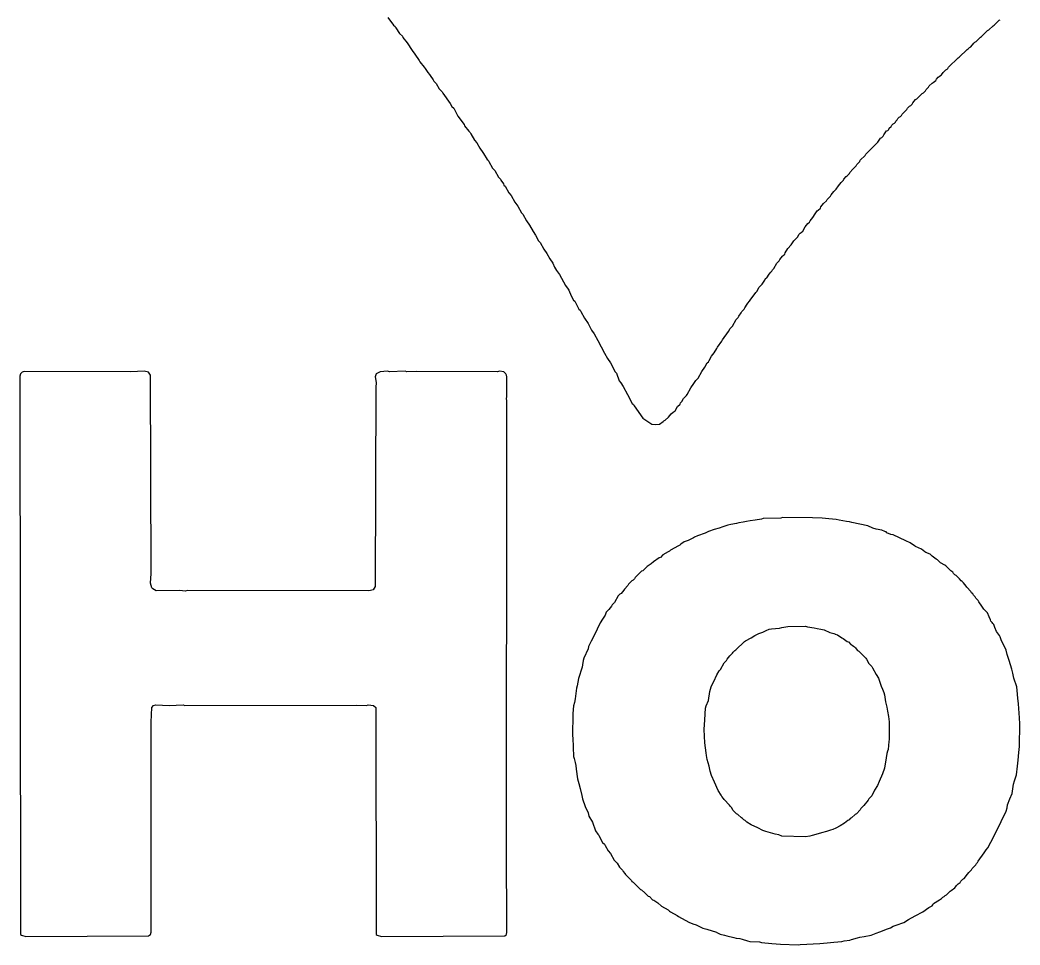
# Model space of a CAD drawing. Header units: inches. Extents: x 0 to 355, y -10 to 78.
# Drawn here: x 78.447 to 80.404, y 34.272 to 36.082 of the extents above; entities that cross this region are included whole.
import ezdxf

# ---------------------------------------------------------------- set-up
doc = ezdxf.new("R2010")
doc.units = ezdxf.units.IN
doc.layers.add('Bottom Overlay', color=54, linetype='Continuous')

msp = doc.modelspace()

# ---------------------------------------------------------------- linework, layer by layer
at = {"layer": 'Bottom Overlay'}
for p, q in [((79.1668, 36.087), (79.178, 36.0722)), ((79.178, 36.0722), (79.181, 36.0692)), ((79.181, 36.0692), (79.1822, 36.0668)), ((79.1822, 36.0668), (79.1899, 36.0556)), ((80.3429, 36.0627), (80.3512, 36.071)), ((80.3512, 36.071), (80.3536, 36.0722)), ((80.3536, 36.0722), (80.3631, 36.0816)), ((80.3631, 36.0816), (80.3654, 36.0828)), ((79.1899, 36.0556), (79.1952, 36.0503)), ((79.1952, 36.0503), (79.1964, 36.0479)), ((79.1964, 36.0479), (79.2047, 36.0373)), ((80.3181, 36.0402), (80.3264, 36.0485)), ((80.3264, 36.0485), (80.3287, 36.0497)), ((80.3287, 36.0497), (80.3406, 36.0615)), ((80.3406, 36.0615), (80.3429, 36.0627)), ((79.2047, 36.0373), (79.2147, 36.0225)), ((80.3027, 36.026), (80.3051, 36.0284)), ((80.3051, 36.0284), (80.3074, 36.0296)), ((80.3074, 36.0296), (80.3133, 36.0367)), ((80.3133, 36.0367), (80.3157, 36.039)), ((80.3157, 36.039), (80.3181, 36.0402)), ((79.2147, 36.0225), (79.2195, 36.0154)), ((79.2195, 36.0154), (79.2283, 36.0029)), ((80.2642, 35.9899), (80.2826, 36.0082)), ((80.2826, 36.0082), (80.2849, 36.0094)), ((80.2849, 36.0094), (80.3003, 36.0248)), ((80.3003, 36.0248), (80.3027, 36.026)), ((79.2283, 36.0029), (79.2295, 36.0006)), ((79.2295, 36.0006), (79.2378, 35.9899)), ((79.2378, 35.9899), (79.2402, 35.9875)), ((79.2402, 35.9875), (79.2449, 35.9792)), ((80.2613, 35.9858), (80.263, 35.9875)), ((80.263, 35.9875), (80.2642, 35.9899)), ((79.2449, 35.9792), (79.2485, 35.9757)), ((79.2485, 35.9757), (79.2497, 35.9733)), ((79.2497, 35.9733), (79.2556, 35.965)), ((80.2405, 35.9662), (80.2435, 35.9704)), ((80.2435, 35.9704), (80.2459, 35.9716)), ((80.2459, 35.9716), (80.2482, 35.9739)), ((80.2482, 35.9739), (80.2506, 35.9751)), ((80.2506, 35.9751), (80.2536, 35.9792)), ((80.2536, 35.9792), (80.2589, 35.9846)), ((80.2589, 35.9846), (80.2613, 35.9858)), ((79.2556, 35.965), (79.2568, 35.9627)), ((79.2568, 35.9627), (79.2615, 35.9579)), ((79.2615, 35.9579), (79.2674, 35.9473)), ((80.2204, 35.9461), (80.2251, 35.9508)), ((80.2251, 35.9508), (80.2263, 35.9532)), ((80.2263, 35.9532), (80.2317, 35.9585)), ((80.2317, 35.9585), (80.234, 35.9597)), ((80.234, 35.9597), (80.2394, 35.9639)), ((80.2394, 35.9639), (80.2405, 35.9662)), ((79.2674, 35.9473), (79.2733, 35.9414)), ((79.2733, 35.9414), (79.2745, 35.939)), ((79.2745, 35.939), (79.2887, 35.9189)), ((80.2021, 35.9277), (80.2127, 35.9384)), ((80.2127, 35.9384), (80.2151, 35.9396)), ((80.2151, 35.9396), (80.2192, 35.9437)), ((80.2192, 35.9437), (80.2204, 35.9461)), ((79.2887, 35.9189), (79.2923, 35.913)), ((79.2923, 35.913), (79.2958, 35.9094)), ((79.2958, 35.9094), (79.3041, 35.894)), ((80.1825, 35.907), (80.1837, 35.9094)), ((80.1837, 35.9094), (80.1879, 35.9135)), ((80.1879, 35.9135), (80.1902, 35.9147)), ((80.1902, 35.9147), (80.1932, 35.9177)), ((80.1932, 35.9177), (80.1944, 35.9201)), ((80.1944, 35.9201), (80.1997, 35.9266)), ((80.1997, 35.9266), (80.2021, 35.9277)), ((79.3041, 35.894), (79.316, 35.8774)), ((80.1648, 35.8893), (80.1677, 35.8922)), ((80.1677, 35.8922), (80.1701, 35.8934)), ((80.1701, 35.8934), (80.1719, 35.8952)), ((80.1719, 35.8952), (80.1731, 35.8976)), ((80.1731, 35.8976), (80.1825, 35.907)), ((79.316, 35.8774), (79.3171, 35.8751)), ((79.3171, 35.8751), (79.3254, 35.8644)), ((80.147, 35.868), (80.1482, 35.8703)), ((80.1482, 35.8703), (80.1518, 35.8739)), ((80.1518, 35.8739), (80.1529, 35.8763)), ((80.1529, 35.8763), (80.1559, 35.8792)), ((80.1559, 35.8792), (80.1583, 35.8804)), ((80.1583, 35.8804), (80.16, 35.8822)), ((80.16, 35.8822), (80.1612, 35.8845)), ((80.1612, 35.8845), (80.1636, 35.8869)), ((80.1636, 35.8869), (80.1648, 35.8893)), ((79.3254, 35.8644), (79.3278, 35.862)), ((79.3278, 35.862), (79.329, 35.8597)), ((79.329, 35.8597), (79.3361, 35.8467)), ((80.1293, 35.849), (80.131, 35.8508)), ((80.131, 35.8508), (80.1334, 35.852)), ((80.1334, 35.852), (80.1364, 35.8549)), ((80.1364, 35.8549), (80.1375, 35.8573)), ((80.1375, 35.8573), (80.1429, 35.865)), ((80.1429, 35.865), (80.1452, 35.8662)), ((80.1452, 35.8662), (80.147, 35.868)), ((79.3361, 35.8467), (79.3408, 35.8419)), ((79.3408, 35.8419), (79.3467, 35.8313)), ((79.3467, 35.8313), (79.3527, 35.823)), ((80.102, 35.8194), (80.1257, 35.8431)), ((80.1257, 35.8431), (80.1293, 35.849)), ((79.3527, 35.823), (79.3538, 35.8206)), ((79.3538, 35.8206), (79.3615, 35.8094)), ((80.0914, 35.8076), (80.1008, 35.8171)), ((80.1008, 35.8171), (80.102, 35.8194)), ((79.3615, 35.8094), (79.3633, 35.8076)), ((79.3633, 35.8076), (79.3645, 35.8052)), ((79.3645, 35.8052), (79.3716, 35.7922)), ((79.3716, 35.7922), (79.3763, 35.7875)), ((80.0766, 35.7904), (80.0831, 35.7969)), ((80.0831, 35.7969), (80.0843, 35.7993)), ((80.0843, 35.7993), (80.0902, 35.8052)), ((80.0902, 35.8052), (80.0914, 35.8076)), ((79.3763, 35.7875), (79.3834, 35.7744)), ((79.3834, 35.7744), (79.387, 35.7709)), ((80.0594, 35.7709), (80.0636, 35.7762)), ((80.0636, 35.7762), (80.0659, 35.7774)), ((80.0659, 35.7774), (80.0701, 35.7815)), ((80.0701, 35.7815), (80.0712, 35.7839)), ((80.0712, 35.7839), (80.0766, 35.7904)), ((79.387, 35.7709), (79.3882, 35.7685)), ((79.3882, 35.7685), (79.3929, 35.7614)), ((79.3929, 35.7614), (79.3941, 35.7591)), ((79.3941, 35.7591), (79.3965, 35.7567)), ((79.3965, 35.7567), (79.4036, 35.7437)), ((80.044, 35.7508), (80.0452, 35.7531)), ((80.0452, 35.7531), (80.0476, 35.7555)), ((80.0476, 35.7555), (80.0488, 35.7579)), ((80.0488, 35.7579), (80.0541, 35.7644)), ((80.0541, 35.7644), (80.0582, 35.7685)), ((80.0582, 35.7685), (80.0594, 35.7709)), ((79.4036, 35.7437), (79.4083, 35.7389)), ((79.4083, 35.7389), (79.4154, 35.7259)), ((80.0263, 35.7306), (80.0334, 35.7377)), ((80.0334, 35.7377), (80.0345, 35.7401)), ((80.0345, 35.7401), (80.0399, 35.7466)), ((80.0399, 35.7466), (80.044, 35.7508)), ((79.4154, 35.7259), (79.4213, 35.7176)), ((79.4213, 35.7176), (79.4284, 35.7046)), ((80.0091, 35.7099), (80.0132, 35.7141)), ((80.0132, 35.7141), (80.0144, 35.7164)), ((80.0144, 35.7164), (80.0197, 35.7229)), ((80.0197, 35.7229), (80.0251, 35.7283)), ((80.0251, 35.7283), (80.0263, 35.7306)), ((79.4284, 35.7046), (79.4308, 35.7022)), ((79.4308, 35.7022), (79.4379, 35.6892)), ((79.9931, 35.6892), (79.9984, 35.6957)), ((79.9984, 35.6957), (80.0032, 35.7028)), ((80.0032, 35.7028), (80.0067, 35.7087)), ((80.0067, 35.7087), (80.0091, 35.7099)), ((79.4379, 35.6892), (79.4438, 35.6809)), ((79.4438, 35.6809), (79.4509, 35.6679)), ((79.9789, 35.6691), (79.9836, 35.6774)), ((79.9836, 35.6774), (79.989, 35.6839)), ((79.989, 35.6839), (79.9919, 35.6868)), ((79.9919, 35.6868), (79.9931, 35.6892)), ((79.4509, 35.6679), (79.4556, 35.6608)), ((79.4556, 35.6608), (79.4616, 35.6501)), ((79.9611, 35.6501), (79.9683, 35.6572)), ((79.9683, 35.6572), (79.9718, 35.6632)), ((79.9718, 35.6632), (79.9736, 35.6649)), ((79.9736, 35.6649), (79.9759, 35.6661)), ((79.9759, 35.6661), (79.9789, 35.6691)), ((79.4616, 35.6501), (79.4651, 35.6466)), ((79.4651, 35.6466), (79.4722, 35.6336)), ((79.9493, 35.6347), (79.9564, 35.6419)), ((79.9564, 35.6419), (79.9611, 35.6501)), ((79.4722, 35.6336), (79.4781, 35.6253)), ((79.4781, 35.6253), (79.4841, 35.6146)), ((79.9339, 35.6134), (79.9392, 35.62)), ((79.9392, 35.62), (79.9398, 35.6205)), ((79.9398, 35.6205), (79.9404, 35.6211)), ((79.9404, 35.6211), (79.9434, 35.6241)), ((79.9434, 35.6241), (79.9446, 35.6265)), ((79.9446, 35.6265), (79.9493, 35.6347)), ((79.4841, 35.6146), (79.49, 35.6063)), ((79.49, 35.6063), (79.4929, 35.5986)), ((79.4929, 35.5986), (79.4971, 35.5921)), ((79.9221, 35.5957), (79.928, 35.6063)), ((79.928, 35.6063), (79.9327, 35.6111)), ((79.9327, 35.6111), (79.9339, 35.6134)), ((79.4971, 35.5921), (79.503, 35.5838)), ((79.503, 35.5838), (79.5148, 35.5625)), ((79.9061, 35.5761), (79.9085, 35.5773)), ((79.9085, 35.5773), (79.9132, 35.5844)), ((79.9132, 35.5844), (79.9162, 35.5886)), ((79.9162, 35.5886), (79.9185, 35.5909)), ((79.9185, 35.5909), (79.9197, 35.5933)), ((79.9197, 35.5933), (79.9221, 35.5957)), ((79.5148, 35.5625), (79.5196, 35.5554)), ((79.8889, 35.5507), (79.8937, 35.559)), ((79.8937, 35.559), (79.8996, 35.5649)), ((79.8996, 35.5649), (79.9043, 35.5732)), ((79.9043, 35.5732), (79.9061, 35.5761)), ((79.5196, 35.5554), (79.5208, 35.5531)), ((79.5208, 35.5531), (79.5255, 35.5424)), ((79.5255, 35.5424), (79.5302, 35.5341)), ((79.8759, 35.5341), (79.8872, 35.5489)), ((79.8872, 35.5489), (79.8889, 35.5507)), ((79.5302, 35.5341), (79.5326, 35.5318)), ((79.5326, 35.5318), (79.5338, 35.5294)), ((79.5338, 35.5294), (79.5409, 35.5164)), ((79.8641, 35.5164), (79.8653, 35.5187)), ((79.8653, 35.5187), (79.87, 35.5258)), ((79.87, 35.5258), (79.8712, 35.5282)), ((79.8712, 35.5282), (79.8747, 35.5318)), ((79.8747, 35.5318), (79.8759, 35.5341)), ((79.5409, 35.5164), (79.5433, 35.514)), ((79.5433, 35.514), (79.5444, 35.5116)), ((79.5444, 35.5116), (79.5515, 35.4986)), ((79.5515, 35.4986), (79.5586, 35.488)), ((79.8487, 35.4962), (79.8522, 35.4998)), ((79.8522, 35.4998), (79.8534, 35.5022)), ((79.8534, 35.5022), (79.8582, 35.5093)), ((79.8582, 35.5093), (79.8593, 35.5116)), ((79.8593, 35.5116), (79.8641, 35.5164)), ((79.5586, 35.488), (79.5657, 35.4749)), ((79.8333, 35.4726), (79.8368, 35.4785)), ((79.8368, 35.4785), (79.8416, 35.4832)), ((79.8416, 35.4832), (79.8487, 35.4962)), ((79.5657, 35.4749), (79.5705, 35.4678)), ((79.5705, 35.4678), (79.5776, 35.4548)), ((79.8215, 35.456), (79.8333, 35.4726)), ((79.5776, 35.4548), (79.5906, 35.4299)), ((79.8055, 35.4305), (79.8108, 35.4394)), ((79.8108, 35.4394), (79.812, 35.4418)), ((79.812, 35.4418), (79.8203, 35.4536)), ((79.8203, 35.4536), (79.8215, 35.456)), ((79.5906, 35.4299), (79.5965, 35.4193)), ((79.7954, 35.4157), (79.8001, 35.424)), ((79.8001, 35.424), (79.8055, 35.4305)), ((79.5965, 35.4193), (79.6024, 35.411)), ((79.6024, 35.411), (79.6119, 35.3932)), ((79.7812, 35.3944), (79.7871, 35.4027)), ((79.7871, 35.4027), (79.7919, 35.411)), ((79.7919, 35.411), (79.7942, 35.4134)), ((79.7942, 35.4134), (79.7954, 35.4157)), ((78.4482, 35.3897), (78.447, 35.385)), ((78.447, 35.385), (78.4482, 34.2923)), ((78.4512, 35.3926), (78.4482, 35.3897)), ((78.4553, 35.3944), (78.4512, 35.3926)), ((78.6642, 35.3938), (78.4553, 35.3944)), ((78.6903, 35.395), (78.6642, 35.3938)), ((78.6986, 35.3926), (78.6903, 35.395)), ((78.7027, 35.3873), (78.6986, 35.3926)), ((78.7039, 34.999), (78.7027, 35.3873)), ((79.1443, 35.3897), (79.1419, 35.3838)), ((79.1419, 35.3838), (79.1437, 35.3725)), ((79.152, 35.3938), (79.1443, 35.3897)), ((79.1662, 35.395), (79.152, 35.3938)), ((79.1698, 35.3938), (79.1662, 35.395)), ((79.2005, 35.395), (79.1698, 35.3938)), ((79.2041, 35.3938), (79.2005, 35.395)), ((79.2236, 35.3944), (79.2041, 35.3938)), ((79.3817, 35.3938), (79.2236, 35.3944)), ((79.3852, 35.395), (79.3817, 35.3938)), ((79.3935, 35.3938), (79.3852, 35.395)), ((79.3976, 35.3897), (79.3935, 35.3938)), ((79.3988, 35.3873), (79.3976, 35.3897)), ((79.4, 35.3838), (79.3988, 35.3873)), ((79.3994, 35.3713), (79.4, 35.3838)), ((79.6119, 35.3932), (79.6143, 35.3909)), ((79.6143, 35.3909), (79.6196, 35.3761)), ((79.7694, 35.3767), (79.7741, 35.3814)), ((79.7741, 35.3814), (79.7812, 35.3944)), ((79.1431, 35.366), (79.1419, 34.973)), ((79.1443, 35.3696), (79.1431, 35.366)), ((79.1437, 35.3725), (79.1443, 35.3696)), ((79.4, 35.3447), (79.3994, 35.3713)), ((79.6196, 35.3761), (79.6226, 35.3719)), ((79.6226, 35.3719), (79.6273, 35.3648)), ((79.6273, 35.3648), (79.6356, 35.3494)), ((79.7528, 35.3494), (79.7599, 35.3625)), ((79.7599, 35.3625), (79.7658, 35.3707)), ((79.7658, 35.3707), (79.7694, 35.3767)), ((79.3988, 35.3412), (79.4, 35.3447)), ((79.6356, 35.3494), (79.6451, 35.3317)), ((79.7457, 35.3412), (79.7516, 35.3471)), ((79.7516, 35.3471), (79.7528, 35.3494)), ((79.3994, 35.337), (79.3988, 35.3412)), ((79.3988, 34.3834), (79.3994, 35.337)), ((79.6451, 35.3317), (79.6474, 35.3293)), ((79.6474, 35.3293), (79.6486, 35.3269)), ((79.6486, 35.3269), (79.6658, 35.3027)), ((79.7291, 35.3175), (79.7339, 35.3258)), ((79.7339, 35.3258), (79.7386, 35.3305)), ((79.7386, 35.3305), (79.7398, 35.3329)), ((79.7398, 35.3329), (79.7421, 35.3352)), ((79.7421, 35.3352), (79.7457, 35.3412)), ((79.6658, 35.3027), (79.6681, 35.3015)), ((79.7096, 35.2991), (79.7161, 35.3045)), ((79.7161, 35.3045), (79.7214, 35.311)), ((79.7214, 35.311), (79.725, 35.3145)), ((79.725, 35.3145), (79.7273, 35.3157)), ((79.7273, 35.3157), (79.7291, 35.3175)), ((79.6681, 35.3015), (79.6835, 35.2908)), ((79.6835, 35.2908), (79.6912, 35.2902)), ((79.6912, 35.2902), (79.6983, 35.2914)), ((79.6983, 35.2914), (79.7054, 35.2962)), ((79.7054, 35.2962), (79.7072, 35.2979)), ((79.7072, 35.2979), (79.7096, 35.2991)), ((79.9357, 35.1073), (79.9014, 35.1062)), ((79.9392, 35.1085), (79.9357, 35.1073)), ((79.9978, 35.1079), (79.9392, 35.1085)), ((80.0168, 35.1068), (79.9978, 35.1079)), ((80.0298, 35.1056), (80.0168, 35.1068)), ((79.8149, 35.0872), (79.8055, 35.0849)), ((79.8226, 35.0902), (79.8149, 35.0872)), ((79.8321, 35.0937), (79.8226, 35.0902)), ((79.838, 35.0949), (79.8321, 35.0937)), ((79.8493, 35.0967), (79.838, 35.0949)), ((79.854, 35.0979), (79.8493, 35.0967)), ((79.8623, 35.0991), (79.854, 35.0979)), ((79.8688, 35.1008), (79.8623, 35.0991)), ((79.8759, 35.102), (79.8688, 35.1008)), ((79.8854, 35.1032), (79.8759, 35.102)), ((79.8978, 35.105), (79.8854, 35.1032)), ((79.9014, 35.1062), (79.8978, 35.105)), ((80.044, 35.1044), (80.0298, 35.1056)), ((80.0499, 35.1032), (80.044, 35.1044)), ((80.0641, 35.1008), (80.0499, 35.1032)), ((80.0701, 35.0997), (80.0641, 35.1008)), ((80.0748, 35.0985), (80.0701, 35.0997)), ((80.1062, 35.092), (80.0748, 35.0985)), ((80.1162, 35.0878), (80.1062, 35.092)), ((80.1222, 35.0854), (80.1162, 35.0878)), ((79.7652, 35.0683), (79.7546, 35.0635)), ((79.767, 35.0701), (79.7652, 35.0683)), ((79.7729, 35.0724), (79.767, 35.0701)), ((79.7877, 35.0778), (79.7729, 35.0724)), ((79.7942, 35.0807), (79.7877, 35.0778)), ((79.8055, 35.0849), (79.7942, 35.0807)), ((80.1334, 35.0837), (80.1222, 35.0854)), ((80.1393, 35.0813), (80.1334, 35.0837)), ((80.1417, 35.0801), (80.1393, 35.0813)), ((80.1435, 35.0783), (80.1417, 35.0801)), ((80.1512, 35.0754), (80.1435, 35.0783)), ((80.1559, 35.0742), (80.1512, 35.0754)), ((80.1807, 35.0624), (80.1559, 35.0742)), ((79.7356, 35.0529), (79.7202, 35.0446)), ((79.738, 35.0541), (79.7356, 35.0529)), ((79.7404, 35.0564), (79.738, 35.0541)), ((79.7469, 35.0606), (79.7404, 35.0564)), ((79.7546, 35.0635), (79.7469, 35.0606)), ((80.189, 35.0588), (80.1807, 35.0624)), ((80.1973, 35.0529), (80.189, 35.0588)), ((80.1997, 35.0517), (80.1973, 35.0529)), ((80.2056, 35.0493), (80.1997, 35.0517)), ((80.2109, 35.0464), (80.2056, 35.0493)), ((79.6977, 35.0292), (79.6865, 35.0215)), ((79.7001, 35.0304), (79.6977, 35.0292)), ((79.7048, 35.0351), (79.7001, 35.0304)), ((79.7155, 35.0411), (79.7048, 35.0351)), ((79.7179, 35.0422), (79.7155, 35.0411)), ((79.7202, 35.0446), (79.7179, 35.0422)), ((80.2175, 35.0411), (80.2109, 35.0464)), ((80.2198, 35.0399), (80.2175, 35.0411)), ((80.2281, 35.0363), (80.2198, 35.0399)), ((80.2317, 35.0328), (80.2281, 35.0363)), ((80.2399, 35.0268), (80.2317, 35.0328)), ((79.6741, 35.0126), (79.6658, 35.0043)), ((79.6824, 35.0174), (79.6741, 35.0126)), ((79.6865, 35.0215), (79.6824, 35.0174)), ((80.2423, 35.0257), (80.2399, 35.0268)), ((80.2482, 35.0197), (80.2423, 35.0257)), ((80.2565, 35.015), (80.2482, 35.0197)), ((80.2589, 35.0138), (80.2565, 35.015)), ((80.2684, 35.0043), (80.2589, 35.0138)), ((78.7027, 34.9801), (78.7039, 34.999)), ((79.651, 34.9907), (79.6498, 34.9884)), ((79.6634, 35.0032), (79.651, 34.9907)), ((79.6658, 35.0043), (79.6634, 35.0032)), ((80.2725, 35.0014), (80.2684, 35.0043)), ((80.2737, 34.999), (80.2725, 35.0014)), ((80.2766, 34.9961), (80.2737, 34.999)), ((80.279, 34.9949), (80.2766, 34.9961)), ((80.2855, 34.9884), (80.279, 34.9949)), ((78.7051, 34.9706), (78.7027, 34.9801)), ((78.7069, 34.9688), (78.7051, 34.9706)), ((79.1419, 34.973), (79.1378, 34.9665)), ((79.6368, 34.9753), (79.6297, 34.9682)), ((79.638, 34.9777), (79.6368, 34.9753)), ((79.6445, 34.9842), (79.638, 34.9777)), ((79.6468, 34.9854), (79.6445, 34.9842)), ((79.6498, 34.9884), (79.6468, 34.9854)), ((80.2885, 34.9842), (80.2855, 34.9884)), ((80.2908, 34.983), (80.2885, 34.9842)), ((80.2932, 34.9807), (80.2908, 34.983)), ((80.2985, 34.9742), (80.2932, 34.9807)), ((80.2997, 34.9718), (80.2985, 34.9742)), ((80.308, 34.9635), (80.2997, 34.9718)), ((78.7134, 34.9647), (78.7069, 34.9688)), ((78.759, 34.9653), (78.7134, 34.9647)), ((78.7708, 34.9641), (78.759, 34.9653)), ((78.7743, 34.9653), (78.7708, 34.9641)), ((79.1289, 34.9647), (78.7743, 34.9653)), ((79.1331, 34.9653), (79.1289, 34.9647)), ((79.1378, 34.9665), (79.1331, 34.9653)), ((79.6178, 34.9552), (79.6107, 34.9422)), ((79.6208, 34.9582), (79.6178, 34.9552)), ((79.6232, 34.9594), (79.6208, 34.9582)), ((79.6285, 34.9659), (79.6232, 34.9594)), ((79.6297, 34.9682), (79.6285, 34.9659)), ((80.3092, 34.9611), (80.308, 34.9635)), ((80.3116, 34.9588), (80.3092, 34.9611)), ((80.3128, 34.9564), (80.3116, 34.9588)), ((80.3163, 34.9529), (80.3128, 34.9564)), ((80.3175, 34.9505), (80.3163, 34.9529)), ((80.3222, 34.9458), (80.3175, 34.9505)), ((79.6048, 34.9351), (79.5995, 34.9286)), ((79.606, 34.9375), (79.6048, 34.9351)), ((79.6107, 34.9422), (79.606, 34.9375)), ((80.3234, 34.9434), (80.3222, 34.9458)), ((80.3293, 34.9351), (80.3234, 34.9434)), ((80.3329, 34.9292), (80.3293, 34.9351)), ((79.5918, 34.9173), (79.5871, 34.9091)), ((79.5942, 34.9233), (79.5918, 34.9173)), ((79.5995, 34.9286), (79.5942, 34.9233)), ((80.3406, 34.9215), (80.3329, 34.9292)), ((80.3435, 34.9138), (80.3406, 34.9215)), ((80.3459, 34.9079), (80.3435, 34.9138)), ((79.5823, 34.9019), (79.5705, 34.8771)), ((79.5871, 34.9091), (79.5823, 34.9019)), ((79.9179, 34.8907), (79.9333, 34.8919)), ((79.9333, 34.8919), (79.9381, 34.8931)), ((79.9381, 34.8931), (79.9493, 34.8948)), ((79.9493, 34.8948), (79.9842, 34.8954)), ((79.9842, 34.8954), (79.9878, 34.8943)), ((79.9878, 34.8943), (80.0014, 34.8925)), ((80.0014, 34.8925), (80.0073, 34.8913)), ((80.3471, 34.9055), (80.3459, 34.9079)), ((80.3495, 34.9031), (80.3471, 34.9055)), ((80.3506, 34.9008), (80.3495, 34.9031)), ((80.3524, 34.899), (80.3506, 34.9008)), ((80.3548, 34.8931), (80.3524, 34.899)), ((80.3577, 34.8854), (80.3548, 34.8931)), ((79.5705, 34.8771), (79.5646, 34.8664)), ((79.867, 34.867), (79.8777, 34.8729)), ((79.8777, 34.8729), (79.8848, 34.8777)), ((79.8848, 34.8777), (79.8931, 34.8812)), ((79.8931, 34.8812), (79.9008, 34.8842)), ((79.9008, 34.8842), (79.9073, 34.8871)), ((79.9073, 34.8871), (79.9132, 34.8895)), ((79.9132, 34.8895), (79.9179, 34.8907)), ((80.0073, 34.8913), (80.0144, 34.8901)), ((80.0144, 34.8901), (80.0209, 34.8883)), ((80.0209, 34.8883), (80.0316, 34.8836)), ((80.0316, 34.8836), (80.0399, 34.8812)), ((80.0399, 34.8812), (80.0417, 34.8806)), ((80.0417, 34.8806), (80.0422, 34.88)), ((80.0422, 34.88), (80.047, 34.8789)), ((80.047, 34.8789), (80.0553, 34.8729)), ((80.0553, 34.8729), (80.0576, 34.8718)), ((80.3637, 34.8771), (80.3577, 34.8854)), ((80.3648, 34.8747), (80.3637, 34.8771)), ((80.3672, 34.8688), (80.3648, 34.8747)), ((79.5598, 34.8558), (79.5586, 34.851)), ((79.5646, 34.8664), (79.5598, 34.8558)), ((79.8481, 34.8493), (79.8647, 34.8658)), ((79.8647, 34.8658), (79.867, 34.867)), ((80.0576, 34.8718), (80.0659, 34.8658)), ((80.0659, 34.8658), (80.0683, 34.8647)), ((80.0683, 34.8647), (80.073, 34.8599)), ((80.073, 34.8599), (80.0754, 34.8587)), ((80.0754, 34.8587), (80.0778, 34.8564)), ((80.0778, 34.8564), (80.0801, 34.8552)), ((80.0801, 34.8552), (80.0819, 34.8534)), ((80.0819, 34.8534), (80.0831, 34.851)), ((80.3767, 34.8487), (80.3672, 34.8688)), ((79.5504, 34.8333), (79.5492, 34.8285)), ((79.5586, 34.851), (79.5504, 34.8333)), ((79.8309, 34.8309), (79.8363, 34.8374)), ((79.8363, 34.8374), (79.8416, 34.8428)), ((79.8416, 34.8428), (79.8428, 34.8451)), ((79.8428, 34.8451), (79.8457, 34.8481)), ((79.8457, 34.8481), (79.8481, 34.8493)), ((80.0831, 34.851), (80.086, 34.8481)), ((80.086, 34.8481), (80.0884, 34.8469)), ((80.0884, 34.8469), (80.102, 34.8333)), ((80.102, 34.8333), (80.1032, 34.8309)), ((80.379, 34.8404), (80.3767, 34.8487)), ((80.3826, 34.8285), (80.379, 34.8404)), ((79.5468, 34.8155), (79.5397, 34.793)), ((79.548, 34.8203), (79.5468, 34.8155)), ((79.5492, 34.8285), (79.548, 34.8203)), ((79.8179, 34.8108), (79.825, 34.8238)), ((79.825, 34.8238), (79.8297, 34.8285)), ((79.8297, 34.8285), (79.8309, 34.8309)), ((80.1032, 34.8309), (80.1079, 34.8226)), ((80.1079, 34.8226), (80.1139, 34.8167)), ((80.1139, 34.8167), (80.115, 34.8143)), ((80.115, 34.8143), (80.1222, 34.8013)), ((80.3879, 34.8114), (80.3826, 34.8285)), ((79.8049, 34.7871), (79.8108, 34.8001)), ((79.8108, 34.8001), (79.8155, 34.8084)), ((79.8155, 34.8084), (79.8179, 34.8108)), ((80.1222, 34.8013), (80.1269, 34.7942)), ((80.1269, 34.7942), (80.1293, 34.7859)), ((80.3897, 34.8037), (80.3879, 34.8114)), ((80.3921, 34.7942), (80.3897, 34.8037)), ((80.3974, 34.7771), (80.3921, 34.7942)), ((79.5361, 34.7741), (79.5344, 34.764)), ((79.5373, 34.7788), (79.5361, 34.7741)), ((79.5397, 34.793), (79.5373, 34.7788)), ((79.7972, 34.7676), (79.7996, 34.7771)), ((79.7996, 34.7771), (79.8019, 34.783)), ((79.8019, 34.783), (79.8049, 34.7871)), ((80.1293, 34.7859), (80.1322, 34.7782)), ((80.1322, 34.7782), (80.1346, 34.7723)), ((80.3986, 34.77), (80.3974, 34.7771)), ((79.5344, 34.764), (79.5332, 34.7534)), ((79.7942, 34.7504), (79.7972, 34.7676)), ((80.1346, 34.7723), (80.1375, 34.7658)), ((80.1375, 34.7658), (80.1387, 34.7611)), ((80.1387, 34.7611), (80.1405, 34.7475)), ((80.3998, 34.7546), (80.3986, 34.77)), ((80.4009, 34.7439), (80.3998, 34.7546)), ((78.7039, 34.7078), (78.7051, 34.7362)), ((78.7051, 34.7362), (78.708, 34.7404)), ((78.708, 34.7404), (78.7128, 34.7415)), ((78.7128, 34.7415), (78.7388, 34.7404)), ((78.7388, 34.7404), (78.7661, 34.7415)), ((78.7661, 34.7415), (78.7696, 34.7404)), ((78.7696, 34.7404), (79.1052, 34.7409)), ((79.1052, 34.7409), (79.1248, 34.7404)), ((79.1248, 34.7404), (79.1283, 34.7415)), ((79.1283, 34.7415), (79.139, 34.7404)), ((79.139, 34.7404), (79.1431, 34.7362)), ((79.1431, 34.7362), (79.1443, 34.2923)), ((79.5302, 34.7398), (79.529, 34.7244)), ((79.532, 34.7463), (79.5302, 34.7398)), ((79.5332, 34.7534), (79.532, 34.7463)), ((79.7871, 34.7125), (79.7883, 34.735)), ((79.7883, 34.735), (79.7895, 34.7398)), ((79.7895, 34.7398), (79.7942, 34.7504)), ((80.1405, 34.7475), (80.1435, 34.7374)), ((80.1435, 34.7374), (80.1446, 34.7291)), ((80.4027, 34.7161), (80.4009, 34.7439)), ((79.529, 34.7244), (79.5279, 34.6806)), ((80.1446, 34.7291), (80.1464, 34.719)), ((80.1464, 34.719), (80.1476, 34.7084)), ((80.4039, 34.7042), (80.4027, 34.7161)), ((78.7039, 34.7066), (78.7039, 34.7078)), ((78.7039, 34.297), (78.7039, 34.7066)), ((79.7859, 34.6936), (79.7871, 34.7125)), ((80.1476, 34.7084), (80.1482, 34.6735)), ((80.4027, 34.6604), (80.4039, 34.7042)), ((79.5279, 34.6806), (79.529, 34.677)), ((79.529, 34.677), (79.5302, 34.6403)), ((79.7871, 34.6675), (79.7859, 34.6936)), ((79.7895, 34.6474), (79.7871, 34.6675)), ((80.147, 34.6699), (80.1458, 34.6545)), ((80.1482, 34.6735), (80.147, 34.6699)), ((80.4015, 34.6486), (80.4027, 34.6604)), ((79.5302, 34.6403), (79.5314, 34.6368)), ((79.7907, 34.6427), (79.7895, 34.6474)), ((79.7919, 34.6344), (79.7907, 34.6427)), ((80.1423, 34.6379), (80.1387, 34.6178)), ((80.1435, 34.6462), (80.1423, 34.6379)), ((80.1446, 34.651), (80.1435, 34.6462)), ((80.1458, 34.6545), (80.1446, 34.651)), ((80.4004, 34.6332), (80.4015, 34.6486)), ((79.5314, 34.6368), (79.5332, 34.6291)), ((79.5332, 34.6291), (79.5344, 34.6232)), ((79.5344, 34.6232), (79.5356, 34.616)), ((79.7954, 34.6214), (79.7919, 34.6344)), ((79.7978, 34.6119), (79.7954, 34.6214)), ((80.1387, 34.6178), (80.1346, 34.6066)), ((80.3968, 34.6048), (80.3992, 34.6214)), ((80.3992, 34.6214), (80.4004, 34.6332)), ((79.5356, 34.616), (79.5379, 34.5971)), ((79.8001, 34.6036), (79.7978, 34.6119)), ((79.8061, 34.5906), (79.8001, 34.6036)), ((80.1346, 34.6066), (80.1281, 34.5918)), ((80.3933, 34.593), (80.3968, 34.6048)), ((79.5379, 34.5971), (79.5403, 34.5876)), ((79.5403, 34.5876), (79.5433, 34.5776)), ((79.8132, 34.574), (79.8061, 34.5906)), ((80.1251, 34.5841), (80.1192, 34.5746)), ((80.1281, 34.5918), (80.1251, 34.5841)), ((80.3885, 34.5681), (80.3903, 34.5817)), ((80.3903, 34.5817), (80.3915, 34.5865)), ((80.3915, 34.5865), (80.3933, 34.593)), ((79.5433, 34.5776), (79.5462, 34.564)), ((79.5462, 34.564), (79.548, 34.5574)), ((79.8191, 34.5646), (79.8132, 34.574)), ((79.8203, 34.5622), (79.8191, 34.5646)), ((79.8238, 34.5586), (79.8203, 34.5622)), ((80.1139, 34.5634), (80.1079, 34.5574)), ((80.1192, 34.5746), (80.1139, 34.5634)), ((80.3838, 34.5574), (80.3885, 34.5681)), ((79.548, 34.5574), (79.5533, 34.5427)), ((79.5533, 34.5427), (79.5586, 34.5302)), ((79.825, 34.5563), (79.8238, 34.5586)), ((79.8357, 34.5456), (79.825, 34.5563)), ((79.8368, 34.5432), (79.8357, 34.5456)), ((79.8392, 34.5409), (79.8368, 34.5432)), ((79.8428, 34.535), (79.8392, 34.5409)), ((80.0985, 34.5444), (80.0926, 34.5385)), ((80.1068, 34.5551), (80.0985, 34.5444)), ((80.1079, 34.5574), (80.1068, 34.5551)), ((80.3767, 34.5338), (80.3785, 34.5403)), ((80.3785, 34.5403), (80.3796, 34.5462)), ((80.3796, 34.5462), (80.3838, 34.5574)), ((79.5586, 34.5302), (79.5604, 34.5237)), ((79.5604, 34.5237), (79.5675, 34.5119)), ((79.8493, 34.5284), (79.8428, 34.535)), ((79.8516, 34.5273), (79.8493, 34.5284)), ((79.8587, 34.5202), (79.8516, 34.5273)), ((79.8611, 34.519), (79.8587, 34.5202)), ((80.0742, 34.5202), (80.0718, 34.519)), ((80.0813, 34.5273), (80.0742, 34.5202)), ((80.0837, 34.5284), (80.0813, 34.5273)), ((80.0914, 34.5361), (80.0837, 34.5284)), ((80.0926, 34.5385), (80.0914, 34.5361)), ((80.3672, 34.5136), (80.3767, 34.5338)), ((79.5675, 34.5119), (79.5734, 34.4953)), ((79.8635, 34.5166), (79.8611, 34.519)), ((79.8658, 34.5154), (79.8635, 34.5166)), ((79.8694, 34.5119), (79.8658, 34.5154)), ((79.8777, 34.5071), (79.8694, 34.5119)), ((79.8907, 34.5012), (79.8777, 34.5071)), ((79.9008, 34.4959), (79.8907, 34.5012)), ((80.0434, 34.5), (80.0375, 34.4977)), ((80.0517, 34.5048), (80.0434, 34.5)), ((80.0606, 34.5101), (80.0517, 34.5048)), ((80.0671, 34.5154), (80.0606, 34.5101)), ((80.0695, 34.5166), (80.0671, 34.5154)), ((80.0718, 34.519), (80.0695, 34.5166)), ((80.353, 34.4841), (80.3672, 34.5136)), ((79.5734, 34.4953), (79.5776, 34.4888)), ((79.5776, 34.4888), (79.58, 34.4864)), ((79.58, 34.4864), (79.5835, 34.4781)), ((79.9067, 34.4935), (79.9008, 34.4959)), ((79.9114, 34.4923), (79.9067, 34.4935)), ((79.9245, 34.4888), (79.9114, 34.4923)), ((79.9321, 34.487), (79.9245, 34.4888)), ((79.9381, 34.4846), (79.9321, 34.487)), ((79.9842, 34.4835), (79.9381, 34.4846)), ((79.9925, 34.4846), (79.9842, 34.4835)), ((79.9973, 34.4858), (79.9925, 34.4846)), ((80.0091, 34.4894), (79.9973, 34.4858)), ((80.0156, 34.4912), (80.0091, 34.4894)), ((80.0251, 34.4935), (80.0156, 34.4912)), ((80.0328, 34.4965), (80.0251, 34.4935)), ((80.0375, 34.4977), (80.0328, 34.4965)), ((80.3412, 34.4616), (80.353, 34.4841)), ((79.5835, 34.4781), (79.5871, 34.4722)), ((79.5871, 34.4722), (79.5906, 34.4687)), ((79.5906, 34.4687), (79.5918, 34.4663)), ((79.5918, 34.4663), (79.5977, 34.4556)), ((80.3376, 34.458), (80.3412, 34.4616)), ((79.5977, 34.4556), (79.6024, 34.4509)), ((79.6024, 34.4509), (79.6095, 34.4379)), ((80.3222, 34.4355), (80.3341, 34.4521)), ((80.3341, 34.4521), (80.3376, 34.458)), ((79.6095, 34.4379), (79.6155, 34.432)), ((79.6155, 34.432), (79.6202, 34.4237)), ((79.6202, 34.4237), (79.6261, 34.4178)), ((80.3104, 34.4213), (80.3175, 34.4284)), ((80.3175, 34.4284), (80.3187, 34.4308)), ((80.3187, 34.4308), (80.321, 34.4331)), ((80.321, 34.4331), (80.3222, 34.4355)), ((79.6261, 34.4178), (79.6273, 34.4154)), ((79.6273, 34.4154), (79.6309, 34.4118)), ((79.6309, 34.4118), (79.632, 34.4095)), ((79.632, 34.4095), (79.6439, 34.3976)), ((80.2944, 34.4018), (80.2974, 34.4047)), ((80.2974, 34.4047), (80.2985, 34.4071)), ((80.2985, 34.4071), (80.3039, 34.4136)), ((80.3039, 34.4136), (80.3092, 34.4189)), ((80.3092, 34.4189), (80.3104, 34.4213)), ((79.4, 34.3799), (79.3988, 34.3834)), ((79.6439, 34.3976), (79.6445, 34.3959)), ((79.6445, 34.3959), (79.6468, 34.3947)), ((79.6468, 34.3947), (79.661, 34.3805)), ((80.2695, 34.3781), (80.2761, 34.3834)), ((80.2761, 34.3834), (80.2784, 34.3858)), ((80.2784, 34.3858), (80.2796, 34.3882)), ((80.2796, 34.3882), (80.2826, 34.3911)), ((80.2826, 34.3911), (80.2849, 34.3923)), ((80.2849, 34.3923), (80.2867, 34.3941)), ((80.2867, 34.3941), (80.2879, 34.3964)), ((80.2879, 34.3964), (80.292, 34.4006)), ((80.292, 34.4006), (80.2944, 34.4018)), ((79.3994, 34.3734), (79.4, 34.3799)), ((79.4, 34.297), (79.3994, 34.3734)), ((79.661, 34.3805), (79.6634, 34.3793)), ((79.6634, 34.3793), (79.6699, 34.374)), ((79.6699, 34.374), (79.6764, 34.3674)), ((79.6764, 34.3674), (79.6788, 34.3663)), ((79.6788, 34.3663), (79.6847, 34.3603)), ((80.2506, 34.3627), (80.253, 34.3651)), ((80.253, 34.3651), (80.2553, 34.3663)), ((80.2553, 34.3663), (80.2577, 34.3686)), ((80.2577, 34.3686), (80.2601, 34.3698)), ((80.2601, 34.3698), (80.2672, 34.3769)), ((80.2672, 34.3769), (80.2695, 34.3781)), ((79.6847, 34.3603), (79.6871, 34.3592)), ((79.6871, 34.3592), (79.6954, 34.3544)), ((79.6954, 34.3544), (79.7025, 34.3473)), ((79.7025, 34.3473), (79.7155, 34.3402)), ((80.2139, 34.3367), (80.2257, 34.3449)), ((80.2257, 34.3449), (80.2317, 34.3485)), ((80.2317, 34.3485), (80.2334, 34.3503)), ((80.2334, 34.3503), (80.2346, 34.3526)), ((80.2346, 34.3526), (80.2465, 34.3598)), ((80.2465, 34.3598), (80.2482, 34.3615)), ((80.2482, 34.3615), (80.2506, 34.3627)), ((79.7155, 34.3402), (79.7179, 34.3378)), ((79.7179, 34.3378), (79.7202, 34.3367)), ((79.7202, 34.3367), (79.7333, 34.3296)), ((79.7333, 34.3296), (79.7356, 34.3272)), ((79.7356, 34.3272), (79.7558, 34.3165)), ((80.1855, 34.3213), (80.1985, 34.3284)), ((80.1985, 34.3284), (80.2139, 34.3367)), ((79.7558, 34.3165), (79.764, 34.313)), ((79.764, 34.313), (79.7705, 34.3112)), ((79.7705, 34.3112), (79.783, 34.3047)), ((79.783, 34.3047), (79.7913, 34.3023)), ((80.1446, 34.3029), (80.1506, 34.3053)), ((80.1506, 34.3053), (80.1559, 34.3082)), ((80.1559, 34.3082), (80.1618, 34.3106)), ((80.1618, 34.3106), (80.1766, 34.3159)), ((80.1766, 34.3159), (80.1855, 34.3213)), ((78.4482, 34.2923), (78.45, 34.2905)), ((78.45, 34.2905), (78.4583, 34.2881)), ((78.4583, 34.2881), (78.6986, 34.2893)), ((78.6986, 34.2893), (78.7027, 34.2923)), ((78.7027, 34.2923), (78.7039, 34.297)), ((79.1443, 34.2923), (79.1461, 34.2905)), ((79.1461, 34.2905), (79.1544, 34.2881)), ((79.1544, 34.2881), (79.3959, 34.2893)), ((79.3959, 34.2893), (79.3988, 34.2923)), ((79.3988, 34.2923), (79.4, 34.297)), ((79.7913, 34.3023), (79.8102, 34.2964)), ((79.8102, 34.2964), (79.8108, 34.2958)), ((79.8108, 34.2958), (79.8173, 34.2929)), ((79.8173, 34.2929), (79.8256, 34.2905)), ((79.8256, 34.2905), (79.8303, 34.2893)), ((79.8303, 34.2893), (79.8439, 34.2864)), ((79.8439, 34.2864), (79.8487, 34.2852)), ((79.8487, 34.2852), (79.8558, 34.284)), ((80.0742, 34.2822), (80.086, 34.2858)), ((80.086, 34.2858), (80.0908, 34.2869)), ((80.0908, 34.2869), (80.0991, 34.2881)), ((80.0991, 34.2881), (80.1127, 34.2911)), ((80.1127, 34.2911), (80.1222, 34.2946)), ((80.1222, 34.2946), (80.1298, 34.2976)), ((80.1298, 34.2976), (80.1446, 34.3029)), ((79.8558, 34.284), (79.8605, 34.2828)), ((79.8605, 34.2828), (79.8706, 34.2798)), ((79.8706, 34.2798), (79.8753, 34.2787)), ((79.8753, 34.2787), (79.8943, 34.2775)), ((79.8943, 34.2775), (79.8978, 34.2763)), ((79.8978, 34.2763), (79.9185, 34.2745)), ((79.9185, 34.2745), (79.9351, 34.2733)), ((79.9351, 34.2733), (79.97, 34.2716)), ((79.97, 34.2716), (79.9736, 34.2727)), ((79.9736, 34.2727), (80.0121, 34.2745)), ((80.0121, 34.2745), (80.0263, 34.2757)), ((80.0263, 34.2757), (80.0393, 34.2769)), ((80.0393, 34.2769), (80.0553, 34.2787)), ((80.0553, 34.2787), (80.06, 34.2798)), ((80.06, 34.2798), (80.0707, 34.281)), ((80.0707, 34.281), (80.0742, 34.2822))]:
    msp.add_line(p, q, dxfattribs=at)

doc.saveas('drawing.dxf')
